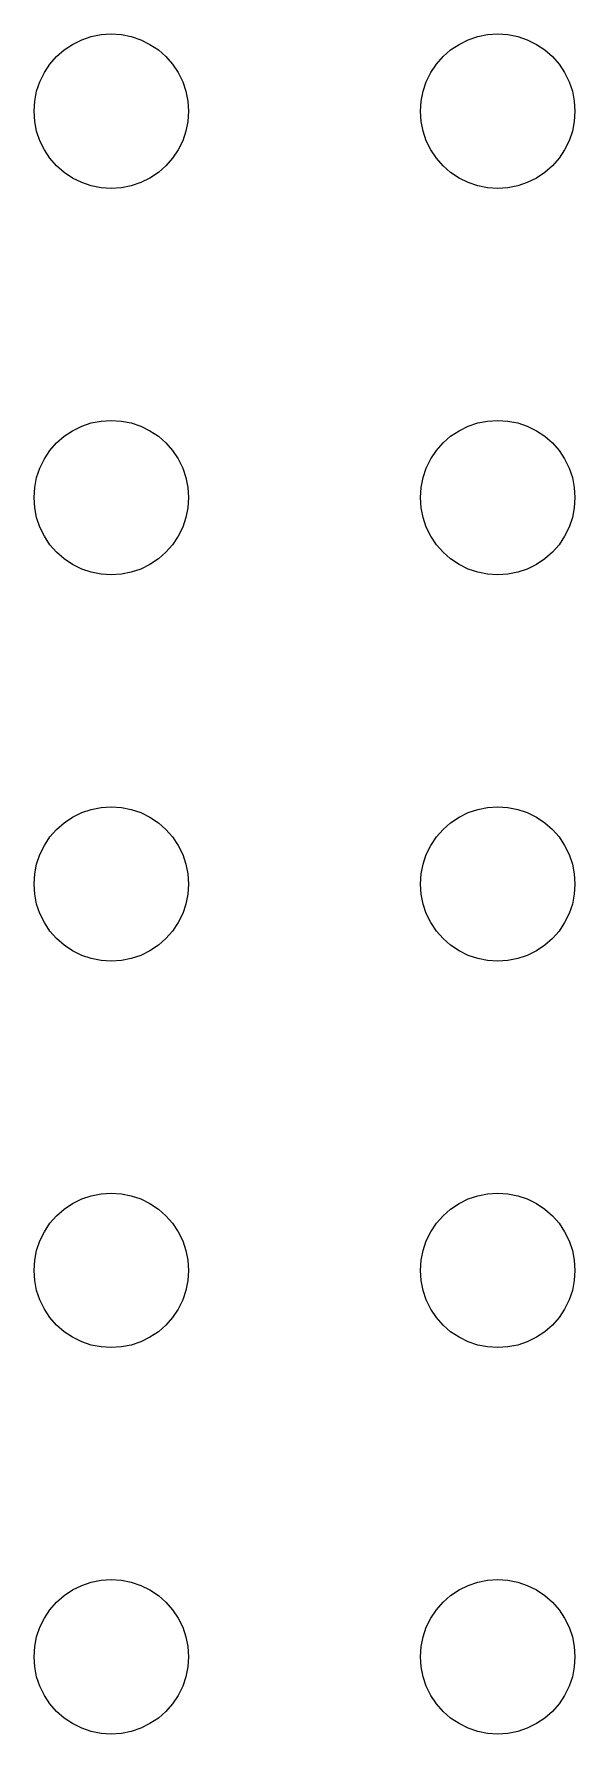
# Model space of a CAD drawing. Header units: metres. Extents: x -156 to 156, y -156 to 156.
# Drawn here: x -78 to -57, y -3 to 63 of the extents above; entities that cross this region are included whole.
import ezdxf

# ---------------------------------------------------------------- set-up
doc = ezdxf.new("R2010")
doc.units = ezdxf.units.M

msp = doc.modelspace()

# ---------------------------------------------------------------- linework, layer by layer
for p, q in [((-76.5, 62.5981), (-76.148, 62.7716)), ((-76.148, 62.7716), (-75.7765, 62.8978)), ((-75.7765, 62.8978), (-75.3916, 62.9743)), ((-75.3916, 62.9743), (-75, 63)), ((-75, 63), (-74.6084, 62.9743)), ((-74.6084, 62.9743), (-74.2235, 62.8978)), ((-74.2235, 62.8978), (-73.8519, 62.7716)), ((-73.8519, 62.7716), (-73.5, 62.5981)), ((-61.5, 62.5981), (-61.148, 62.7716)), ((-61.148, 62.7716), (-60.7765, 62.8978)), ((-60.7765, 62.8978), (-60.3916, 62.9743)), ((-60.3916, 62.9743), (-60, 63)), ((-60, 63), (-59.6084, 62.9743)), ((-59.6084, 62.9743), (-59.2235, 62.8978)), ((-59.2235, 62.8978), (-58.8519, 62.7716)), ((-58.8519, 62.7716), (-58.5, 62.5981)), ((-77.3801, 61.8263), (-77.1213, 62.1213)), ((-77.1213, 62.1213), (-76.8263, 62.3801)), ((-76.8263, 62.3801), (-76.5, 62.5981)), ((-73.5, 62.5981), (-73.1737, 62.3801)), ((-73.1737, 62.3801), (-72.8787, 62.1213)), ((-72.8787, 62.1213), (-72.6199, 61.8263)), ((-62.3801, 61.8263), (-62.1213, 62.1213)), ((-62.1213, 62.1213), (-61.8263, 62.3801)), ((-61.8263, 62.3801), (-61.5, 62.5981)), ((-58.5, 62.5981), (-58.1737, 62.3801)), ((-58.1737, 62.3801), (-57.8787, 62.1213)), ((-57.8787, 62.1213), (-57.6199, 61.8263)), ((-77.7716, 61.148), (-77.5981, 61.5)), ((-77.5981, 61.5), (-77.3801, 61.8263)), ((-72.6199, 61.8263), (-72.4019, 61.5)), ((-72.4019, 61.5), (-72.2284, 61.148)), ((-62.7716, 61.148), (-62.5981, 61.5)), ((-62.5981, 61.5), (-62.3801, 61.8263)), ((-57.6199, 61.8263), (-57.4019, 61.5)), ((-57.4019, 61.5), (-57.2284, 61.148)), ((-77.9743, 60.3916), (-77.8978, 60.7765)), ((-77.8978, 60.7765), (-77.7716, 61.148)), ((-72.2284, 61.148), (-72.1022, 60.7765)), ((-72.1022, 60.7765), (-72.0257, 60.3916)), ((-62.9743, 60.3916), (-62.8978, 60.7765)), ((-62.8978, 60.7765), (-62.7716, 61.148)), ((-57.2284, 61.148), (-57.1022, 60.7765)), ((-57.1022, 60.7765), (-57.0257, 60.3916)), ((-78, 60), (-77.9743, 60.3916)), ((-72.0257, 60.3916), (-72, 60)), ((-63, 60), (-62.9743, 60.3916)), ((-57.0257, 60.3916), (-57, 60)), ((-77.9743, 59.6084), (-78, 60)), ((-77.8978, 59.2235), (-77.9743, 59.6084)), ((-72.0257, 59.6084), (-72.1022, 59.2235)), ((-72, 60), (-72.0257, 59.6084)), ((-62.9743, 59.6084), (-63, 60)), ((-62.8978, 59.2235), (-62.9743, 59.6084)), ((-57.0257, 59.6084), (-57.1022, 59.2235)), ((-57, 60), (-57.0257, 59.6084)), ((-77.7716, 58.8519), (-77.8978, 59.2235)), ((-77.5981, 58.5), (-77.7716, 58.8519)), ((-72.2284, 58.8519), (-72.4019, 58.5)), ((-72.1022, 59.2235), (-72.2284, 58.8519)), ((-62.7716, 58.8519), (-62.8978, 59.2235)), ((-62.5981, 58.5), (-62.7716, 58.8519)), ((-57.2284, 58.8519), (-57.4019, 58.5)), ((-57.1022, 59.2235), (-57.2284, 58.8519)), ((-77.3801, 58.1737), (-77.5981, 58.5)), ((-77.1213, 57.8787), (-77.3801, 58.1737)), ((-72.6199, 58.1737), (-72.8787, 57.8787)), ((-72.4019, 58.5), (-72.6199, 58.1737)), ((-62.3801, 58.1737), (-62.5981, 58.5)), ((-62.1213, 57.8787), (-62.3801, 58.1737)), ((-57.6199, 58.1737), (-57.8787, 57.8787)), ((-57.4019, 58.5), (-57.6199, 58.1737)), ((-76.8263, 57.6199), (-77.1213, 57.8787)), ((-76.5, 57.4019), (-76.8263, 57.6199)), ((-73.1737, 57.6199), (-73.5, 57.4019)), ((-72.8787, 57.8787), (-73.1737, 57.6199)), ((-61.8263, 57.6199), (-62.1213, 57.8787)), ((-61.5, 57.4019), (-61.8263, 57.6199)), ((-58.1737, 57.6199), (-58.5, 57.4019)), ((-57.8787, 57.8787), (-58.1737, 57.6199)), ((-76.148, 57.2284), (-76.5, 57.4019)), ((-75.7765, 57.1022), (-76.148, 57.2284)), ((-75.3916, 57.0257), (-75.7765, 57.1022)), ((-75, 57), (-75.3916, 57.0257)), ((-74.6084, 57.0257), (-75, 57)), ((-74.2235, 57.1022), (-74.6084, 57.0257)), ((-73.8519, 57.2284), (-74.2235, 57.1022)), ((-73.5, 57.4019), (-73.8519, 57.2284)), ((-61.148, 57.2284), (-61.5, 57.4019)), ((-60.7765, 57.1022), (-61.148, 57.2284)), ((-60.3916, 57.0257), (-60.7765, 57.1022)), ((-60, 57), (-60.3916, 57.0257)), ((-59.6084, 57.0257), (-60, 57)), ((-59.2235, 57.1022), (-59.6084, 57.0257)), ((-58.8519, 57.2284), (-59.2235, 57.1022)), ((-58.5, 57.4019), (-58.8519, 57.2284)), ((-76.8263, 47.3801), (-76.5, 47.5981)), ((-76.5, 47.5981), (-76.148, 47.7716)), ((-76.148, 47.7716), (-75.7765, 47.8978)), ((-75.7765, 47.8978), (-75.3916, 47.9743)), ((-75.3916, 47.9743), (-75, 48)), ((-75, 48), (-74.6084, 47.9743)), ((-74.6084, 47.9743), (-74.2235, 47.8978)), ((-74.2235, 47.8978), (-73.8519, 47.7716)), ((-73.8519, 47.7716), (-73.5, 47.5981)), ((-73.5, 47.5981), (-73.1737, 47.3801)), ((-61.8263, 47.3801), (-61.5, 47.5981)), ((-61.5, 47.5981), (-61.148, 47.7716)), ((-61.148, 47.7716), (-60.7765, 47.8978)), ((-60.7765, 47.8978), (-60.3916, 47.9743)), ((-60.3916, 47.9743), (-60, 48)), ((-60, 48), (-59.6084, 47.9743)), ((-59.6084, 47.9743), (-59.2235, 47.8978)), ((-59.2235, 47.8978), (-58.8519, 47.7716)), ((-58.8519, 47.7716), (-58.5, 47.5981)), ((-58.5, 47.5981), (-58.1737, 47.3801)), ((-77.3801, 46.8263), (-77.1213, 47.1213)), ((-77.1213, 47.1213), (-76.8263, 47.3801)), ((-73.1737, 47.3801), (-72.8787, 47.1213)), ((-72.8787, 47.1213), (-72.6199, 46.8263)), ((-62.3801, 46.8263), (-62.1213, 47.1213)), ((-62.1213, 47.1213), (-61.8263, 47.3801)), ((-58.1737, 47.3801), (-57.8787, 47.1213)), ((-57.8787, 47.1213), (-57.6199, 46.8263)), ((-77.7716, 46.148), (-77.5981, 46.5)), ((-77.5981, 46.5), (-77.3801, 46.8263)), ((-72.6199, 46.8263), (-72.4019, 46.5)), ((-72.4019, 46.5), (-72.2284, 46.148)), ((-62.7716, 46.148), (-62.5981, 46.5)), ((-62.5981, 46.5), (-62.3801, 46.8263)), ((-57.6199, 46.8263), (-57.4019, 46.5)), ((-57.4019, 46.5), (-57.2284, 46.148)), ((-77.9743, 45.3916), (-77.8978, 45.7765)), ((-77.8978, 45.7765), (-77.7716, 46.148)), ((-72.2284, 46.148), (-72.1022, 45.7765)), ((-72.1022, 45.7765), (-72.0257, 45.3916)), ((-62.9743, 45.3916), (-62.8978, 45.7765)), ((-62.8978, 45.7765), (-62.7716, 46.148)), ((-57.2284, 46.148), (-57.1022, 45.7765)), ((-57.1022, 45.7765), (-57.0257, 45.3916)), ((-78, 45), (-77.9743, 45.3916)), ((-77.9743, 44.6084), (-78, 45)), ((-72.0257, 45.3916), (-72, 45)), ((-72, 45), (-72.0257, 44.6084)), ((-63, 45), (-62.9743, 45.3916)), ((-62.9743, 44.6084), (-63, 45)), ((-57.0257, 45.3916), (-57, 45)), ((-57, 45), (-57.0257, 44.6084)), ((-77.8978, 44.2235), (-77.9743, 44.6084)), ((-77.7716, 43.8519), (-77.8978, 44.2235)), ((-72.1022, 44.2235), (-72.2284, 43.8519)), ((-72.0257, 44.6084), (-72.1022, 44.2235)), ((-62.8978, 44.2235), (-62.9743, 44.6084)), ((-62.7716, 43.8519), (-62.8978, 44.2235)), ((-57.1022, 44.2235), (-57.2284, 43.8519)), ((-57.0257, 44.6084), (-57.1022, 44.2235)), ((-77.5981, 43.5), (-77.7716, 43.8519)), ((-72.2284, 43.8519), (-72.4019, 43.5)), ((-62.5981, 43.5), (-62.7716, 43.8519)), ((-57.2284, 43.8519), (-57.4019, 43.5)), ((-77.3801, 43.1737), (-77.5981, 43.5)), ((-77.1213, 42.8787), (-77.3801, 43.1737)), ((-72.6199, 43.1737), (-72.8787, 42.8787)), ((-72.4019, 43.5), (-72.6199, 43.1737)), ((-62.3801, 43.1737), (-62.5981, 43.5)), ((-62.1213, 42.8787), (-62.3801, 43.1737)), ((-57.6199, 43.1737), (-57.8787, 42.8787)), ((-57.4019, 43.5), (-57.6199, 43.1737)), ((-76.8263, 42.6199), (-77.1213, 42.8787)), ((-76.5, 42.4019), (-76.8263, 42.6199)), ((-76.148, 42.2284), (-76.5, 42.4019)), ((-73.5, 42.4019), (-73.8519, 42.2284)), ((-73.1737, 42.6199), (-73.5, 42.4019)), ((-72.8787, 42.8787), (-73.1737, 42.6199)), ((-61.8263, 42.6199), (-62.1213, 42.8787)), ((-61.5, 42.4019), (-61.8263, 42.6199)), ((-61.148, 42.2284), (-61.5, 42.4019)), ((-58.5, 42.4019), (-58.8519, 42.2284)), ((-58.1737, 42.6199), (-58.5, 42.4019)), ((-57.8787, 42.8787), (-58.1737, 42.6199)), ((-75.7765, 42.1022), (-76.148, 42.2284)), ((-75.3916, 42.0257), (-75.7765, 42.1022)), ((-75, 42), (-75.3916, 42.0257)), ((-74.6084, 42.0257), (-75, 42)), ((-74.2235, 42.1022), (-74.6084, 42.0257)), ((-73.8519, 42.2284), (-74.2235, 42.1022)), ((-60.7765, 42.1022), (-61.148, 42.2284)), ((-60.3916, 42.0257), (-60.7765, 42.1022)), ((-60, 42), (-60.3916, 42.0257)), ((-59.6084, 42.0257), (-60, 42)), ((-59.2235, 42.1022), (-59.6084, 42.0257)), ((-58.8519, 42.2284), (-59.2235, 42.1022)), ((-75.3916, 32.9743), (-75, 33)), ((-75, 33), (-74.6084, 32.9743)), ((-60.3916, 32.9743), (-60, 33)), ((-60, 33), (-59.6084, 32.9743)), ((-77.1213, 32.1213), (-76.8263, 32.3801)), ((-76.8263, 32.3801), (-76.5, 32.5981)), ((-76.5, 32.5981), (-76.148, 32.7716)), ((-76.148, 32.7716), (-75.7765, 32.8978)), ((-75.7765, 32.8978), (-75.3916, 32.9743)), ((-74.6084, 32.9743), (-74.2235, 32.8978)), ((-74.2235, 32.8978), (-73.8519, 32.7716)), ((-73.8519, 32.7716), (-73.5, 32.5981)), ((-73.5, 32.5981), (-73.1737, 32.3801)), ((-73.1737, 32.3801), (-72.8787, 32.1213)), ((-62.1213, 32.1213), (-61.8263, 32.3801)), ((-61.8263, 32.3801), (-61.5, 32.5981)), ((-61.5, 32.5981), (-61.148, 32.7716)), ((-61.148, 32.7716), (-60.7765, 32.8978)), ((-60.7765, 32.8978), (-60.3916, 32.9743)), ((-59.6084, 32.9743), (-59.2235, 32.8978)), ((-59.2235, 32.8978), (-58.8519, 32.7716)), ((-58.8519, 32.7716), (-58.5, 32.5981)), ((-58.5, 32.5981), (-58.1737, 32.3801)), ((-58.1737, 32.3801), (-57.8787, 32.1213)), ((-77.5981, 31.5), (-77.3801, 31.8263)), ((-77.3801, 31.8263), (-77.1213, 32.1213)), ((-72.8787, 32.1213), (-72.6199, 31.8263)), ((-72.6199, 31.8263), (-72.4019, 31.5)), ((-62.5981, 31.5), (-62.3801, 31.8263)), ((-62.3801, 31.8263), (-62.1213, 32.1213)), ((-57.8787, 32.1213), (-57.6199, 31.8263)), ((-57.6199, 31.8263), (-57.4019, 31.5)), ((-77.8978, 30.7764), (-77.7716, 31.148)), ((-77.7716, 31.148), (-77.5981, 31.5)), ((-72.4019, 31.5), (-72.2284, 31.148)), ((-72.2284, 31.148), (-72.1022, 30.7764)), ((-62.8978, 30.7764), (-62.7716, 31.148)), ((-62.7716, 31.148), (-62.5981, 31.5)), ((-57.4019, 31.5), (-57.2284, 31.148)), ((-57.2284, 31.148), (-57.1022, 30.7764)), ((-78, 30), (-77.9743, 30.3916)), ((-77.9743, 30.3916), (-77.8978, 30.7764)), ((-72.1022, 30.7764), (-72.0257, 30.3916)), ((-72.0257, 30.3916), (-72, 30)), ((-63, 30), (-62.9743, 30.3916)), ((-62.9743, 30.3916), (-62.8978, 30.7764)), ((-57.1022, 30.7764), (-57.0257, 30.3916)), ((-57.0257, 30.3916), (-57, 30)), ((-77.9743, 29.6084), (-78, 30)), ((-72, 30), (-72.0257, 29.6084)), ((-62.9743, 29.6084), (-63, 30)), ((-57, 30), (-57.0257, 29.6084)), ((-77.8978, 29.2235), (-77.9743, 29.6084)), ((-77.7716, 28.8519), (-77.8978, 29.2235)), ((-72.1022, 29.2235), (-72.2284, 28.8519)), ((-72.0257, 29.6084), (-72.1022, 29.2235)), ((-62.8978, 29.2235), (-62.9743, 29.6084)), ((-62.7716, 28.8519), (-62.8978, 29.2235)), ((-57.1022, 29.2235), (-57.2284, 28.8519)), ((-57.0257, 29.6084), (-57.1022, 29.2235)), ((-77.5981, 28.5), (-77.7716, 28.8519)), ((-77.3801, 28.1737), (-77.5981, 28.5)), ((-72.4019, 28.5), (-72.6199, 28.1737)), ((-72.2284, 28.8519), (-72.4019, 28.5)), ((-62.5981, 28.5), (-62.7716, 28.8519)), ((-62.3801, 28.1737), (-62.5981, 28.5)), ((-57.4019, 28.5), (-57.6199, 28.1737)), ((-57.2284, 28.8519), (-57.4019, 28.5)), ((-77.1213, 27.8787), (-77.3801, 28.1737)), ((-76.8263, 27.6199), (-77.1213, 27.8787)), ((-72.8787, 27.8787), (-73.1737, 27.6199)), ((-72.6199, 28.1737), (-72.8787, 27.8787)), ((-62.1213, 27.8787), (-62.3801, 28.1737)), ((-61.8263, 27.6199), (-62.1213, 27.8787)), ((-57.8787, 27.8787), (-58.1737, 27.6199)), ((-57.6199, 28.1737), (-57.8787, 27.8787)), ((-76.5, 27.4019), (-76.8263, 27.6199)), ((-76.148, 27.2283), (-76.5, 27.4019)), ((-75.7765, 27.1022), (-76.148, 27.2283)), ((-75.3916, 27.0257), (-75.7765, 27.1022)), ((-74.2235, 27.1022), (-74.6084, 27.0257)), ((-73.8519, 27.2283), (-74.2235, 27.1022)), ((-73.5, 27.4019), (-73.8519, 27.2283)), ((-73.1737, 27.6199), (-73.5, 27.4019)), ((-61.5, 27.4019), (-61.8263, 27.6199)), ((-61.148, 27.2283), (-61.5, 27.4019)), ((-60.7765, 27.1022), (-61.148, 27.2283)), ((-60.3916, 27.0257), (-60.7765, 27.1022)), ((-59.2235, 27.1022), (-59.6084, 27.0257)), ((-58.8519, 27.2283), (-59.2235, 27.1022)), ((-58.5, 27.4019), (-58.8519, 27.2283)), ((-58.1737, 27.6199), (-58.5, 27.4019)), ((-75, 27), (-75.3916, 27.0257)), ((-74.6084, 27.0257), (-75, 27)), ((-60, 27), (-60.3916, 27.0257)), ((-59.6084, 27.0257), (-60, 27)), ((-76.148, 17.7716), (-75.7765, 17.8978)), ((-75.7765, 17.8978), (-75.3916, 17.9743)), ((-75.3916, 17.9743), (-75, 18)), ((-75, 18), (-74.6084, 17.9743)), ((-74.6084, 17.9743), (-74.2235, 17.8978)), ((-74.2235, 17.8978), (-73.8519, 17.7716)), ((-61.148, 17.7716), (-60.7765, 17.8978)), ((-60.7765, 17.8978), (-60.3916, 17.9743)), ((-60.3916, 17.9743), (-60, 18)), ((-60, 18), (-59.6084, 17.9743)), ((-59.6084, 17.9743), (-59.2235, 17.8978)), ((-59.2235, 17.8978), (-58.8519, 17.7716)), ((-77.1213, 17.1213), (-76.8263, 17.3801)), ((-76.8263, 17.3801), (-76.5, 17.5981)), ((-76.5, 17.5981), (-76.148, 17.7716)), ((-73.8519, 17.7716), (-73.5, 17.5981)), ((-73.5, 17.5981), (-73.1737, 17.3801)), ((-73.1737, 17.3801), (-72.8787, 17.1213)), ((-62.1213, 17.1213), (-61.8263, 17.3801)), ((-61.8263, 17.3801), (-61.5, 17.5981)), ((-61.5, 17.5981), (-61.148, 17.7716)), ((-58.8519, 17.7716), (-58.5, 17.5981)), ((-58.5, 17.5981), (-58.1737, 17.3801)), ((-58.1737, 17.3801), (-57.8787, 17.1213)), ((-77.7716, 16.148), (-77.5981, 16.5)), ((-77.5981, 16.5), (-77.3801, 16.8263)), ((-77.3801, 16.8263), (-77.1213, 17.1213)), ((-72.8787, 17.1213), (-72.6199, 16.8263)), ((-72.6199, 16.8263), (-72.4019, 16.5)), ((-72.4019, 16.5), (-72.2284, 16.148)), ((-62.7716, 16.148), (-62.5981, 16.5)), ((-62.5981, 16.5), (-62.3801, 16.8263)), ((-62.3801, 16.8263), (-62.1213, 17.1213)), ((-57.8787, 17.1213), (-57.6199, 16.8263)), ((-57.6199, 16.8263), (-57.4019, 16.5)), ((-57.4019, 16.5), (-57.2284, 16.148)), ((-77.8978, 15.7764), (-77.7716, 16.148)), ((-72.2284, 16.148), (-72.1022, 15.7764)), ((-62.8978, 15.7764), (-62.7716, 16.148)), ((-57.2284, 16.148), (-57.1022, 15.7764)), ((-78, 15), (-77.9743, 15.3916)), ((-77.9743, 15.3916), (-77.8978, 15.7764)), ((-72.1022, 15.7764), (-72.0257, 15.3916)), ((-72.0257, 15.3916), (-72, 15)), ((-63, 15), (-62.9743, 15.3916)), ((-62.9743, 15.3916), (-62.8978, 15.7764)), ((-57.1022, 15.7764), (-57.0257, 15.3916)), ((-57.0257, 15.3916), (-57, 15)), ((-77.9743, 14.6084), (-78, 15)), ((-77.8978, 14.2235), (-77.9743, 14.6084)), ((-72.0257, 14.6084), (-72.1022, 14.2235)), ((-72, 15), (-72.0257, 14.6084)), ((-62.9743, 14.6084), (-63, 15)), ((-62.8978, 14.2235), (-62.9743, 14.6084)), ((-57.0257, 14.6084), (-57.1022, 14.2235)), ((-57, 15), (-57.0257, 14.6084)), ((-77.7716, 13.8519), (-77.8978, 14.2235)), ((-72.1022, 14.2235), (-72.2284, 13.8519)), ((-62.7716, 13.8519), (-62.8978, 14.2235)), ((-57.1022, 14.2235), (-57.2284, 13.8519)), ((-77.5981, 13.5), (-77.7716, 13.8519)), ((-77.3801, 13.1737), (-77.5981, 13.5)), ((-72.4019, 13.5), (-72.6199, 13.1737)), ((-72.2284, 13.8519), (-72.4019, 13.5)), ((-62.5981, 13.5), (-62.7716, 13.8519)), ((-62.3801, 13.1737), (-62.5981, 13.5)), ((-57.4019, 13.5), (-57.6199, 13.1737)), ((-57.2284, 13.8519), (-57.4019, 13.5)), ((-77.1213, 12.8787), (-77.3801, 13.1737)), ((-76.8263, 12.6199), (-77.1213, 12.8787)), ((-76.5, 12.4019), (-76.8263, 12.6199)), ((-73.1737, 12.6199), (-73.5, 12.4019)), ((-72.8787, 12.8787), (-73.1737, 12.6199)), ((-72.6199, 13.1737), (-72.8787, 12.8787)), ((-62.1213, 12.8787), (-62.3801, 13.1737)), ((-61.8263, 12.6199), (-62.1213, 12.8787)), ((-61.5, 12.4019), (-61.8263, 12.6199)), ((-58.1737, 12.6199), (-58.5, 12.4019)), ((-57.8787, 12.8787), (-58.1737, 12.6199)), ((-57.6199, 13.1737), (-57.8787, 12.8787)), ((-76.148, 12.2283), (-76.5, 12.4019)), ((-75.7765, 12.1022), (-76.148, 12.2283)), ((-75.3916, 12.0257), (-75.7765, 12.1022)), ((-75, 12), (-75.3916, 12.0257)), ((-74.6084, 12.0257), (-75, 12)), ((-74.2235, 12.1022), (-74.6084, 12.0257)), ((-73.8519, 12.2283), (-74.2235, 12.1022)), ((-73.5, 12.4019), (-73.8519, 12.2283)), ((-61.148, 12.2283), (-61.5, 12.4019)), ((-60.7765, 12.1022), (-61.148, 12.2283)), ((-60.3916, 12.0257), (-60.7765, 12.1022)), ((-60, 12), (-60.3916, 12.0257)), ((-59.6084, 12.0257), (-60, 12)), ((-59.2235, 12.1022), (-59.6084, 12.0257)), ((-58.8519, 12.2283), (-59.2235, 12.1022)), ((-58.5, 12.4019), (-58.8519, 12.2283)), ((-76.5, 2.59807), (-76.148, 2.77164)), ((-76.148, 2.77164), (-75.7765, 2.89777)), ((-75.7765, 2.89777), (-75.3916, 2.97432)), ((-75.3916, 2.97432), (-75, 3)), ((-75, 3), (-74.6084, 2.97432)), ((-74.6084, 2.97432), (-74.2235, 2.89777)), ((-74.2235, 2.89777), (-73.8519, 2.77164)), ((-73.8519, 2.77164), (-73.5, 2.59807)), ((-61.5, 2.59807), (-61.148, 2.77164)), ((-61.148, 2.77164), (-60.7765, 2.89777)), ((-60.7765, 2.89777), (-60.3916, 2.97432)), ((-60.3916, 2.97432), (-60, 3)), ((-60, 3), (-59.6084, 2.97432)), ((-59.6084, 2.97432), (-59.2235, 2.89777)), ((-59.2235, 2.89777), (-58.8519, 2.77164)), ((-58.8519, 2.77164), (-58.5, 2.59807)), ((-77.3801, 1.82628), (-77.1213, 2.12131)), ((-77.1213, 2.12131), (-76.8263, 2.38005)), ((-76.8263, 2.38005), (-76.5, 2.59807)), ((-73.5, 2.59807), (-73.1737, 2.38005)), ((-73.1737, 2.38005), (-72.8787, 2.12131)), ((-72.8787, 2.12131), (-72.6199, 1.82628)), ((-62.3801, 1.82628), (-62.1213, 2.12131)), ((-62.1213, 2.12131), (-61.8263, 2.38005)), ((-61.8263, 2.38005), (-61.5, 2.59807)), ((-58.5, 2.59807), (-58.1737, 2.38005)), ((-58.1737, 2.38005), (-57.8787, 2.12131)), ((-57.8787, 2.12131), (-57.6199, 1.82628)), ((-77.7716, 1.14804), (-77.5981, 1.5)), ((-77.5981, 1.5), (-77.3801, 1.82628)), ((-72.6199, 1.82628), (-72.4019, 1.5)), ((-72.4019, 1.5), (-72.2284, 1.14804)), ((-62.7716, 1.14804), (-62.5981, 1.5)), ((-62.5981, 1.5), (-62.3801, 1.82628)), ((-57.6199, 1.82628), (-57.4019, 1.5)), ((-57.4019, 1.5), (-57.2284, 1.14804)), ((-77.9743, 0.39157), (-77.8978, 0.77644)), ((-77.8978, 0.77644), (-77.7716, 1.14804)), ((-72.2284, 1.14804), (-72.1022, 0.77644)), ((-72.1022, 0.77644), (-72.0257, 0.39157)), ((-62.9743, 0.39157), (-62.8978, 0.77644)), ((-62.8978, 0.77644), (-62.7716, 1.14804)), ((-57.2284, 1.14804), (-57.1022, 0.77644)), ((-57.1022, 0.77644), (-57.0257, 0.39157)), ((-78, 0), (-77.9743, 0.39157)), ((-77.9743, -0.39157), (-78, 0)), ((-72.0257, 0.39157), (-72, 0)), ((-72, 0), (-72.0257, -0.39157)), ((-63, 0), (-62.9743, 0.39157)), ((-62.9743, -0.39157), (-63, 0)), ((-57.0257, 0.39157), (-57, 0)), ((-57, 0), (-57.0257, -0.39157)), ((-77.8978, -0.77644), (-77.9743, -0.39157)), ((-72.0257, -0.39157), (-72.1022, -0.77644)), ((-62.8978, -0.77644), (-62.9743, -0.39157)), ((-57.0257, -0.39157), (-57.1022, -0.77644)), ((-77.7716, -1.14804), (-77.8978, -0.77644)), ((-77.5981, -1.5), (-77.7716, -1.14804)), ((-72.2284, -1.14804), (-72.4019, -1.5)), ((-72.1022, -0.77644), (-72.2284, -1.14804)), ((-62.7716, -1.14804), (-62.8978, -0.77644)), ((-62.5981, -1.5), (-62.7716, -1.14804)), ((-57.2284, -1.14804), (-57.4019, -1.5)), ((-57.1022, -0.77644), (-57.2284, -1.14804)), ((-77.3801, -1.82628), (-77.5981, -1.5)), ((-77.1213, -2.12131), (-77.3801, -1.82628)), ((-72.6199, -1.82628), (-72.8787, -2.12131)), ((-72.4019, -1.5), (-72.6199, -1.82628)), ((-62.3801, -1.82628), (-62.5981, -1.5)), ((-62.1213, -2.12131), (-62.3801, -1.82628)), ((-57.6199, -1.82628), (-57.8787, -2.12131)), ((-57.4019, -1.5), (-57.6199, -1.82628)), ((-76.8263, -2.38005), (-77.1213, -2.12131)), ((-76.5, -2.59807), (-76.8263, -2.38005)), ((-76.148, -2.77164), (-76.5, -2.59807)), ((-73.5, -2.59807), (-73.8519, -2.77164)), ((-73.1737, -2.38005), (-73.5, -2.59807)), ((-72.8787, -2.12131), (-73.1737, -2.38005)), ((-61.8263, -2.38005), (-62.1213, -2.12131)), ((-61.5, -2.59807), (-61.8263, -2.38005)), ((-61.148, -2.77164), (-61.5, -2.59807)), ((-58.5, -2.59807), (-58.8519, -2.77164)), ((-58.1737, -2.38005), (-58.5, -2.59807)), ((-57.8787, -2.12131), (-58.1737, -2.38005)), ((-75.7765, -2.89777), (-76.148, -2.77164)), ((-75.3916, -2.97432), (-75.7765, -2.89777)), ((-75, -3), (-75.3916, -2.97432)), ((-74.6084, -2.97432), (-75, -3)), ((-74.2235, -2.89777), (-74.6084, -2.97432)), ((-73.8519, -2.77164), (-74.2235, -2.89777)), ((-60.7765, -2.89777), (-61.148, -2.77164)), ((-60.3916, -2.97432), (-60.7765, -2.89777)), ((-60, -3), (-60.3916, -2.97432)), ((-59.6084, -2.97432), (-60, -3)), ((-59.2235, -2.89777), (-59.6084, -2.97432)), ((-58.8519, -2.77164), (-59.2235, -2.89777))]:
    msp.add_line(p, q)

doc.saveas('drawing.dxf')
